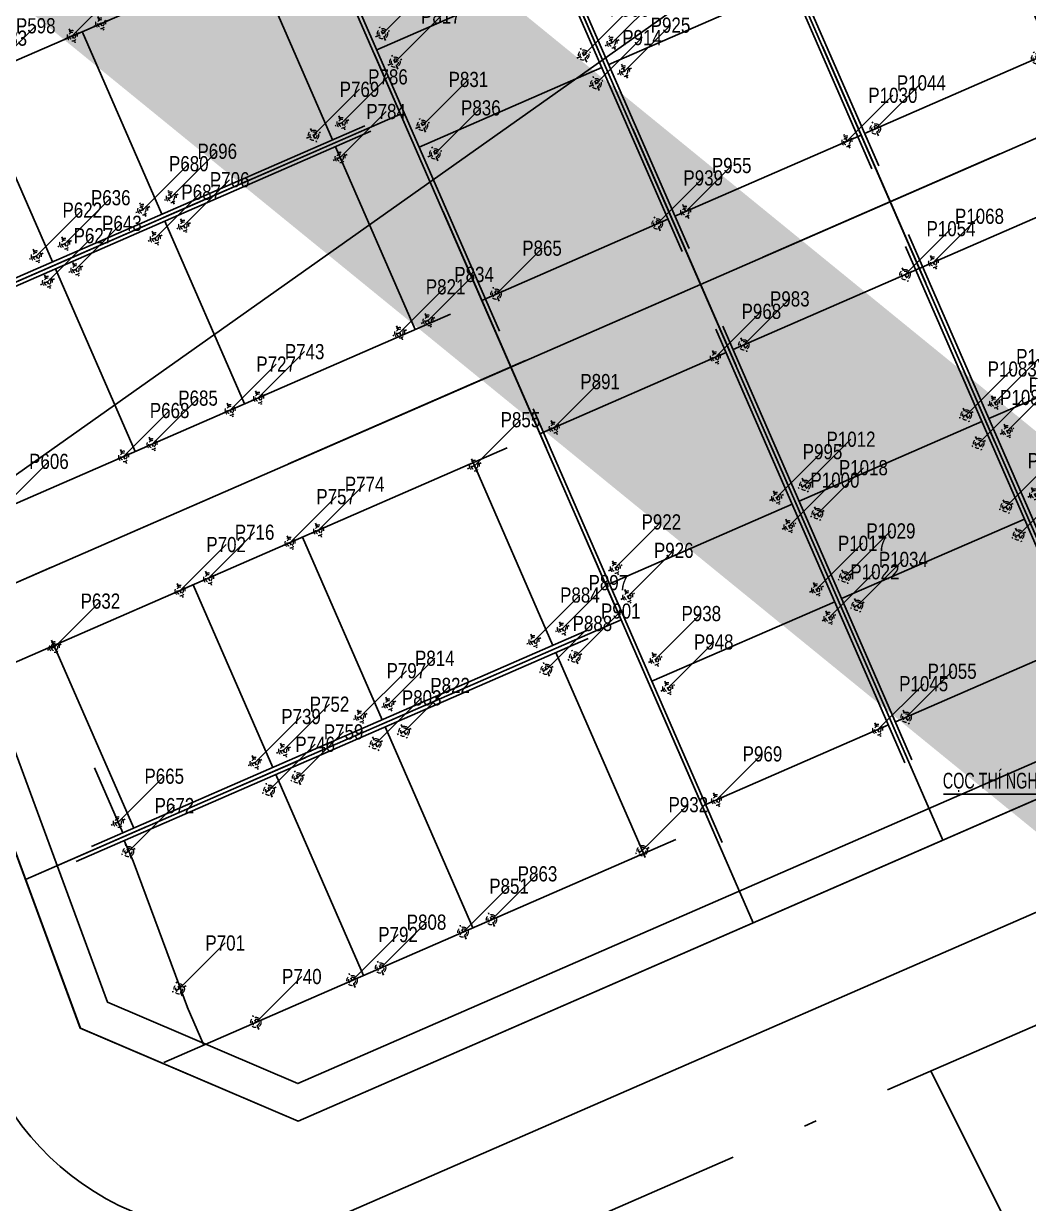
# Model space of a CAD drawing. Header units: millimetres. Extents: x 0 to 571985, y 0 to 2066666.
# Drawn here: x 568610.56 to 568639.7, y 2064768.34 to 2064802.55 of the extents above; entities that cross this region are included whole.
import ezdxf
from ezdxf.enums import TextEntityAlignment as Align
from ezdxf.xclip import XClip

# ---------------------------------------------------------------- set-up
doc = ezdxf.new("R2010")
doc.units = ezdxf.units.MM
for name, pattern in [('ACAD_ISO10W100', [18.5, 12, -3, 0.5, -3]), ('CENTER', [3, 1.5, -0.5, 0.5, -0.5]), ('CENTER2', [1.125, 0.75, -0.125, 0.125, -0.125]), ('HIDDEN', [0.75, 0.5, -0.25]), ('Xref Grid (A1)$0$CENTER2', [1.125, 0.75, -0.125, 0.125, -0.125]), ('Xref Grid A16$0$CENTER2', [1.125, 0.75, -0.125, 0.125, -0.125])]:
    doc.linetypes.add(name, pattern=pattern)
for name, color, linetype in [('01.AXIS', 160, 'CENTER2'), ('CDC.01.AXIS', 160, 'CENTER2'), ('ChiaLo', 128, 'CENTER'), ('datOlienke', 42, 'Continuous'), ('hatchViaHe+LogDg', 129, 'Continuous'), ('KCS_DIM', 1, 'Continuous'), ('LogDg', 7, 'Continuous'), ('LoLK', 6, 'Continuous'), ('RANHGIOI', 2, 'HIDDEN'), ('TimDg', 222, 'Continuous'), ('ViaHeS', 32, 'Continuous'), ('Xref Grid (A1)$0$01.AXIS', 160, 'Xref Grid (A1)$0$CENTER2'), ('Xref Grid A16$0$01.AXIS', 160, 'Xref Grid A16$0$CENTER2')]:
    doc.layers.add(name, color=color, linetype=linetype)
for name, color, linetype, lineweight in [('A-DIM', 251, 'Continuous', 15), ('A-NET THAY', 125, 'Continuous', 18), ('A-TEXT', 7, 'Continuous', 18), ('boDnv', 54, 'Continuous', 25), ('E- RANH GIOI', 1, 'CENTER', 13), ('kata_text', 254, 'Continuous', 30)]:
    doc.layers.add(name, color=color, linetype=linetype, lineweight=lineweight)
doc.layers.add('KCS_Plotter', color=11, linetype='Continuous', plot=False)
doc.styles.add('AA - Arial - Regular', font='arial.ttf', dxfattribs={"height": 250})
doc.styles.add('Arial', font='arial.ttf')
doc.styles.add('avantH', font='', dxfattribs={"height": 10})
doc.styles.add('kata_dim', font='vnrms.shx', dxfattribs={"width": 0.66, "oblique": 7})
doc.styles.add('kata_text', font='arial.ttf', dxfattribs={"width": 0.8})
doc.styles.add('rms', font='romans.shx', dxfattribs={"width": 0.7, "bigfont": 'vns.shx'})
doc.styles.get('avantH').set_extended_font_data('.VnAvantH')
doc.linetypes.add('ADL', pattern='A,0.125,-0.15,["++",rms,S=0.5,R=0,X=0,Y=-0.2245],-1.35,1.125', length=2.75)
doc.dimstyles.new('DIM_1-75_CNC', dxfattribs={"dimscale": 0.75, "dimtxt": 220, "dimasz": 80, "dimexe": 60, "dimexo": 0, "dimgap": 50, "dimtad": 1, "dimdec": 0, "dimzin": 0, "dimdsep": 46, "dimtxsty": 'Arial', "dimblk1": 'ARCHTICK', "dimblk2": 'ARCHTICK', "dimsah": 1, "dimcen": 150, "dimdle": 60, "dimclrd": 256, "dimclre": 256, "dimclrt": 9, "dimadec": 0, "dimazin": 0, "dimtfac": 1, "dimtdec": 0, "dimtix": 1, "dimtmove": 2, "dimatfit": 3, "dimldrblk": 'ARCHTICK', "dimfxl": 1, "dimtvp": 0.833333, "dimtolj": 1, "dimtzin": 0, "dimlwd": -1, "dimarcsym": 0})
doc.dimstyles.new('kata_dim_iso', dxfattribs={"dimtxt": 2.5, "dimasz": 1.5, "dimexe": 1.5, "dimexo": 2.5, "dimtad": 1, "dimdec": 0, "dimzin": 0, "dimdsep": 46, "dimtxsty": 'kata_dim', "dimblk": 'kata_block_ArchTick', "dimcen": 0.09, "dimdle": 1.2, "dimclrd": 8, "dimclre": 8, "dimclrt": 3, "dimadec": 0, "dimazin": 0, "dimtfac": 1, "dimtdec": 0, "dimtix": 1, "dimtofl": 0, "dimtmove": 0, "dimatfit": 3, "dimfxl": 3.75, "dimfxlon": 1, "dimtolj": 1, "dimtzin": 0, "dimarcsym": 0})

# ---------------------------------------------------------------- blocks, each defined once
blk = doc.blocks.new('NEN')
at = {"layer": 'hatchViaHe+LogDg'}
blk.add_hatch(color=158, dxfattribs=at).paths.add_polyline_path([(92.74, -392.818), (100.829, -389.924), (80.68, -412.775), (50.685, -407.865), (58.774, -404.972), (57.672, -401.89), (91.638, -389.736)])
at = {"layer": 'boDnv', "color": 10, "linetype": 'ADL', "ltscale": 0.25}
blk.add_lwpolyline([(156.672, 80.693), (146.026, 101.979), (139.956, 104.181), (-3.204, 41.78), (-5.746, 35.822), (2.49, 13.482), (8.01, 11.127), (154.618, 75.032)], close=True, dxfattribs=at)
blk.add_lwpolyline([(-56.445, 75.304, -0.001833), (-68.512, 70.181), (-71.102, 64.281), (-45.209, -7.309), (-39.721, -9.671), (-12.936, 1.999), (-10.394, 7.957), (-36.646, 79.167), (-42.166, 81.522), (-54.75, 76.037, -0.001474)], format="xyb", close=True, dxfattribs=at)
at = {"layer": 'ChiaLo', "ltscale": 5}
for p, q in [((32.211, 20.585), (18.394, 52.285)), ((26.711, 18.188), (12.893, 49.887)), ((21.21, 15.791), (7.393, 47.49))]:
    blk.add_line(p, q, dxfattribs=at)
for points in [[(152.12, 92.029), (-2.661, 24.563)], [(-47.688, 80.206), (-40.767, 61.434)], [(-55.952, 76.605), (-25.954, -4.764)], [(-30.423, 65.176), (-67.611, 51.725)], [(-28.347, 59.546), (-65.571, 46.083)], [(-26.272, 53.916), (-63.53, 40.441)], [(-24.196, 48.287), (-61.489, 34.798)], [(-22.121, 42.657), (-59.449, 29.156)], [(10.989, 39.239), (-5.432, 32.081)], [(-20.045, 37.027), (-57.431, 23.505)], [(17.383, 24.572), (0.111, 17.044)]]:
    blk.add_lwpolyline(points, dxfattribs=at)
at = {"layer": 'datOlienke'}
blk.add_lwpolyline([(157.758, 80.756), (146.742, 102.783), (139.922, 105.257), (-3.967, 42.538), (-6.821, 35.849), (1.701, 12.732), (8.014, 10.038), (155.411, 74.287)], close=True, dxfattribs=at)
blk.add_lwpolyline([(-56.839, 76.223, -0.001888), (-69.267, 70.948), (-72.179, 64.317), (-46.002, -8.056), (-39.718, -10.761), (-12.172, 1.241), (-9.318, 7.93), (-35.857, 79.917), (-42.17, 82.611), (-55.15, 76.953, -0.001474)], format="xyb", close=True, dxfattribs=at)
at = {"layer": 'LogDg'}
for points in [[(34.296, -348.766, -0.124666), (14.114, -339.771, 0.262937), (-5.331, -336.771, -0.009345), (-40.959, -349.473), (-145.868, -384.68, 0.405257), (-155.456, -403.235), (-146.557, -432.72), (-158.046, -436.187), (-166.572, -407.936, 0.423227), (-185.704, -398.049), (-272.077, -427.035, 0.40652), (-277.181, -436.964), (-262.947, -483.397), (-271.552, -486.035), (-285.593, -440.232, 0.421949), (-295.787, -434.992), (-422.26, -477.436, 0.346831), (-427.684, -485.726), (-426.662, -497.249, 0.109851), (-417.21, -527.045), (-422.398, -530.058, -0.109851), (-432.639, -497.779), (-433.194, -491.512, 0.484967), (-443.708, -484.634), (-484.199, -498.222, 0.36701), (-492.228, -511.51), (-484.402, -560.012), (-490.326, -560.967), (-497.433, -516.92, 0.457512), (-512.889, -507.388), (-525.337, -511.314, 0.375227), (-533.554, -524.795, 0.049445), (-523.248, -562.118), (-518.404, -576.577), (-525.515, -578.96), (-530.307, -564.659, -0.044276), (-540.221, -530.036, 0.448349), (-555.614, -520.863), (-568.853, -525.038), (-576.072, -502.149), (-552.391, -494.681, 0.333336), (-544.003, -482.976), (-545.865, -397.305, 0.120559), (-569.998, -307.198), (-621.979, -219.712, 0.334943), (-635.359, -214.239), (-686.931, -227.855), (-689.803, -216.977), (-647.957, -205.93, 0.498191), (-640.704, -188.198), (-654.378, -165.183, -0.144979), (-668.853, -108.061), (-659.845, 118.23, 0.428088), (-671.924, 130.707), (-689.222, 130.58), (-689.305, 141.83), (-670.344, 141.969, 0.400474), (-658.442, 153.492), (-657.828, 168.904), (-656.06, 189.374), (-648.588, 188.728), (-650.341, 168.432), (-650.889, 154.678, 0.425345), (-638.921, 142.201), (-621.613, 142.328, 0.402651), (-609.707, 153.94), (-609.387, 163.859, -0.019867), (-608.227, 179.942), (-606.8, 192.652), (-600.838, 191.983), (-602.264, 179.273, 0.019867), (-603.39, 163.665), (-603.676, 154.802, 0.425871), (-591.594, 142.415), (-548.362, 142.733), (-548.28, 131.483), (-592.887, 131.155, 0.401789), (-604.791, 119.578), (-607.754, 35.571, -0.005984), (-607.983, 30.718, 0.462462), (-599.177, 22.287), (-555.377, 26.801), (-554.762, 20.832), (-603.242, 15.836, 0.355613), (-610.381, 8.689), (-613.794, -24.838, 0.475348), (-605.015, -33.606), (-508.268, -23.636, 0.016072), (-476.806, -19.368, 0.37392), (-470.138, -11.259), (-470.705, 9.348), (-464.707, 9.513), (-464.235, -7.648, 0.461916), (-454.747, -15.288), (-421.581, -8.993, 0.020567), (-382.015, 0.216), (-299.764, 22.963, 0.415004), (-292.798, 35.293), (-296.969, 50.218), (-285.412, 53.448), (-281.218, 38.439, 0.413423), (-268.921, 31.492), (-169.968, 58.858, 0.427702), (-164.496, 69.052), (-169.623, 84.754), (-163.92, 86.616), (-158.479, 69.956, 0.400853), (-148.742, 64.729), (-123.897, 71.6, 0.437327), (-113.795, 91.173), (-114.462, 93.013), (-128.551, 136.154), (-105.736, 143.605), (-91.769, 100.833), (-90.91, 98.466, 0.429754), (-70.957, 89.772, 0.001079), (-63.934, 92.766, 0.001474), (-62.342, 93.454), (-47.534, 99.909, 0.386536), (-43.126, 109.726), (-48.301, 125.574), (-42.598, 127.436), (-38.076, 113.59, 0.442444), (-27.275, 108.739), (111.617, 169.28, 0.414214), (115.754, 179.811), (109.361, 194.478), (114.861, 196.875), (121.255, 182.208, 0.414214), (131.785, 178.071), (252.97, 230.894), (276.872, 241.312), (291.579, 249.057, 0.419837), (295.267, 261.365), (290.95, 269.196), (301.459, 274.99), (306.058, 266.648, 0.408717), (318.136, 263.031), (326.546, 267.464), (332.148, 256.836), (324.233, 252.656, 0.419466), (320.555, 240.352), (397.092, 101.523, 0.433643), (408.413, 98.649), (440.787, 119.386), (444.023, 114.334), (410.428, 92.813, 0.395048), (407.737, 82.215), (451.056, 3.639, -0.005576), (472.219, -35.781, 0.422017), (490.066, -41.118), (502.995, -33.918), (514.672, -54.886), (500.295, -62.892, 0.404193), (495.052, -80.181), (502.502, -94.711), (491.824, -100.186), (485.095, -87.061, 0.424556), (467.192, -81.64), (316.164, -165.913), (307.211, -171.115, 0.396001), (304.075, -181.611), (326.147, -225.742), (318.098, -229.768), (296.726, -187.038, 0.432664), (285.552, -183.699), (178.072, -246.148, 0.389772), (174.86, -256.488), (194.1, -297.126), (188.677, -299.693), (170.231, -260.733, 0.439085), (158.982, -257.239), (145.496, -265.075, -0.013452), (97.701, -291.151, 0.262926), (86.853, -307.563, -0.162068), (76.015, -333.842, 0.270323), (72.318, -353.653), (79.981, -375.074), (57.383, -383.157), (49.72, -361.737, 0.270325), (34.296, -348.766)], [(-68.344, 77.848, 0.398827), (-76.611, 58.929), (-51.692, -9.967, 0.433046), (-40.973, -14.58), (-10.717, -1.397, 0.39741), (-6.406, 8.704), (-33.979, 83.495, 0.431261), (-44.682, 88.062), (-45.111, 87.874, -0.003775), (-68.344, 77.848)]]:
    blk.add_lwpolyline(points, format="xyb", dxfattribs=at)
for points in [[(-6.653, 51.185), (136.874, 113.746, 0.429738), (140.832, 124.658), (126.05, 154.214, 0.398858), (115.699, 157.969), (-24.481, 96.867, 0.397369), (-28.79, 86.766), (-17.356, 55.751, 0.431261)], [(-1.168, 12.049), (-9.545, 35.211, -0.395588), (-5.218, 45.265), (140.335, 108.71, -0.398858), (150.687, 104.955), (161.697, 82.941, -0.429738), (157.739, 72.029), (9.552, 7.436, -0.433088)]]:
    blk.add_lwpolyline(points, format="xyb", close=True, dxfattribs=at)
at = {"layer": 'LogDg', "ltscale": 0.75}
blk.add_lwpolyline([(92.74, -392.818), (100.829, -389.924), (80.68, -412.775), (50.685, -407.865), (58.774, -404.972), (57.672, -401.89), (91.638, -389.736)], close=True, dxfattribs=at)
at = {"layer": 'LoLK'}
for points in [[(-35.857, 79.917), (-42.17, 82.611), (-47.688, 80.206), (-40.767, 61.434), (-30.423, 65.176)], [(-28.347, 59.546), (-30.423, 65.176), (-40.767, 61.434), (-49.231, 58.373), (-47.155, 52.744)], [(-26.272, 53.916), (-28.347, 59.546), (-47.155, 52.744), (-45.08, 47.114)], [(-49.231, 58.373), (-57.694, 55.312), (-67.611, 51.725), (-65.571, 46.083), (-47.155, 52.744)], [(29.394, 57.08), (23.894, 54.682), (30.687, 39.098), (36.187, 41.496)], [(23.894, 54.682), (18.394, 52.285), (25.186, 36.701), (30.687, 39.098)], [(-24.196, 48.287), (-26.272, 53.916), (-45.08, 47.114), (-43.004, 41.484)], [(-47.155, 52.744), (-65.571, 46.083), (-63.53, 40.441), (-45.08, 47.114)], [(18.394, 52.285), (12.893, 49.887), (19.686, 34.303), (25.186, 36.701)], [(12.893, 49.887), (7.393, 47.49), (10.989, 39.239), (14.186, 31.906), (19.686, 34.303)], [(-22.121, 42.657), (-24.196, 48.287), (-43.004, 41.484), (-40.929, 35.854)], [(7.393, 47.49), (-3.967, 42.538), (-6.821, 35.849), (-5.432, 32.081), (10.989, 39.239)], [(-45.08, 47.114), (-63.53, 40.441), (-61.489, 34.798), (-43.004, 41.484)], [(-20.045, 37.027), (-22.121, 42.657), (-40.929, 35.854), (-38.853, 30.225)], [(-43.004, 41.484), (-61.489, 34.798), (-59.449, 29.156), (-40.929, 35.854)], [(10.989, 39.239), (-5.432, 32.081), (-2.661, 24.563), (14.186, 31.906)], [(30.687, 39.098), (25.186, 36.701), (32.211, 20.585), (37.711, 22.983)], [(-17.97, 31.397), (-20.045, 37.027), (-38.853, 30.225), (-36.778, 24.595)], [(25.186, 36.701), (19.686, 34.303), (26.711, 18.188), (32.211, 20.585)], [(-40.929, 35.854), (-59.472, 29.148), (-57.431, 23.505), (-38.853, 30.225)], [(19.686, 34.303), (14.186, 31.906), (17.383, 24.572), (21.21, 15.791), (26.711, 18.188)], [(14.186, 31.906), (-2.661, 24.563), (0.111, 17.044), (17.383, 24.572)], [(17.383, 24.572), (0.111, 17.044), (1.701, 12.732), (8.014, 10.038), (21.21, 15.791)]]:
    blk.add_lwpolyline(points, close=True, dxfattribs=at)
for points in [[(-47.688, 80.206), (-55.15, 76.953, -0.000701), (-55.952, 76.605), (-49.231, 58.373), (-40.767, 61.434)], [(-55.952, 76.605, -0.000774), (-56.839, 76.223, -0.001125), (-64.24, 73.068), (-57.694, 55.312), (-49.231, 58.373)]]:
    blk.add_lwpolyline(points, format="xyb", close=True, dxfattribs=at)
at = {"layer": 'RANHGIOI', "color": 1, "ltscale": 9, "const_width": 1}
blk.add_lwpolyline([(460, -51.299, 0.006594), (435.293, -5.051), (303.078, 234.769), (284.672, 225.077), (-55.993, 76.586), (-56.839, 76.223, -0.005137), (-90.743, 62.093), (-377.217, -17.133, -0.020567), (-418.225, -26.678), (-463.443, -35.259, -0.021218), (-506.422, -41.541), (-623.638, -53.62), (-626.464, -70.884, 0.128574), (-620.42, -135.36), (-615.505, -148.86, 0.039408), (-607.143, -167.188), (-594.172, -190.555), (-547.57, -259.493, -0.11987), (-522.704, -326.397), (-507.917, -451.947), (-504.475, -473.277), (-499.271, -471.636), (-50.48, -321.024, 0.050684), (130.425, -239.135), (301.319, -139.843)], format="xyb", close=True, dxfattribs=at)
at = {"layer": 'RANHGIOI', "color": 5, "ltscale": 20, "const_width": 3}
blk.add_lwpolyline([(77.126, -402.722), (-90.743, 62.093)], dxfattribs=at)
at = {"layer": 'TimDg', "linetype": 'ACAD_ISO10W100', "ltscale": 0.75}
blk.add_lwpolyline([(-618.456, -41.023), (-507.652, -29.604, 0.021218), (-465.681, -23.47), (-420.462, -14.888, 0.020567), (-380.415, -5.567), (-94.607, 73.475, 0.005041), (-61.569, 87.252, 0.001474), (-59.945, 87.954), (279.472, 235.9), (307.904, 250.872)], format="xyb", dxfattribs=at)
for points in [[(80.71, -412.741), (34.278, -282.941), (-103.138, 96.993), (-128.229, 173.827)], [(-50.184, 141.003), (-36.235, 98.288), (0, 0)], [(170.944, 74.512), (-58.789, -25.625)], [(26.363, 11.491), (109.634, -155.002)]]:
    blk.add_lwpolyline(points, dxfattribs=at)
at = {"layer": 'ViaHeS', "elevation": 0}
blk.add_lwpolyline([(-483.362, -504.27), (-441.21, -490.124), (-436.029, -493.514), (-435.627, -498.044, 0.109851), (-424.993, -531.564), (-414.615, -525.539, -0.109851), (-423.674, -496.984), (-424.342, -489.445), (-420.001, -483.006), (-295.249, -441.14), (-289.043, -444.33), (-275.854, -487.354), (-258.645, -482.078), (-271.972, -438.601), (-268.698, -432.23), (-181.634, -403.012), (-172.975, -407.486), (-163.79, -437.92), (-140.813, -430.986), (-150.211, -399.847), (-145.597, -390.918), (-39.026, -355.153, 0.008545), (-6.235, -343.522, -0.249193), (12.375, -345.964, 0.09975), (30.772, -354.181, -0.256949), (45.215, -366.957), (51.733, -385.178), (85.63, -373.053), (79.112, -354.831, -0.256949), (82.174, -335.793, 0.136918), (92.607, -310.438, -0.249193), (103.308, -295.017, 0.012659), (148.511, -270.262), (162.157, -262.333), (168.62, -264.341), (185.966, -300.977), (196.811, -295.842), (179.033, -258.291), (181.216, -251.26), (287.384, -189.574), (293.944, -191.534), (314.073, -231.781), (330.172, -223.729), (309.538, -182.474), (311.625, -175.49), (319.134, -171.127), (408.277, -121.386), (412.274, -122.589), (434.351, -165.321), (442.347, -161.19), (420.137, -118.201), (421.38, -114.074), (470.335, -86.758), (479.641, -89.576), (486.485, -102.924), (507.841, -91.973), (500.499, -77.654), (503.421, -68.019), (517.591, -60.128), (500.076, -28.676), (486.971, -35.974), (477.625, -33.17, 0.0056), (456.311, 6.536), (412.324, 86.322), (414.12, 93.398), (444.832, 113.071), (439.977, 120.649), (409.766, 101.296), (403.142, 102.978), (327.714, 239.794), (330.524, 249.193), (334.945, 251.528), (323.749, 272.772), (318.926, 270.23), (309.354, 273.096), (306.713, 277.887), (285.696, 266.299), (288.11, 261.921), (285.295, 252.529), (274.271, 246.724), (129.387, 183.571), (122.806, 186.157), (117.612, 198.074), (106.611, 193.279), (111.806, 181.362), (109.22, 174.781), (26.33, 138.65), (-29.869, 114.154), (-36.004, 116.909), (-39.746, 128.368), (-51.153, 124.642), (-47.055, 112.092), (-50.086, 105.341), (-75.921, 94.08), (-84.511, 97.937), (-100.033, 145.467), (-134.254, 134.292), (-118.657, 86.529), (-123.231, 78.009), (-150.258, 70.535), (-156.629, 73.955), (-161.068, 87.547), (-172.475, 83.822), (-168.207, 70.753), (-171.474, 64.667), (-269.546, 37.545), (-275.711, 41.028), (-279.634, 55.063), (-302.748, 48.603), (-298.843, 34.63), (-302.316, 28.482), (-383.614, 5.999, -0.020567), (-422.7, -3.099), (-456.246, -9.465), (-461.296, -5.399), (-461.708, 9.595), (-473.703, 9.265), (-473.239, -7.637), (-478.028, -13.489, -0.015955), (-508.883, -17.667), (-606.147, -27.691), (-610.614, -23.229), (-607.49, 7.461), (-602.01, 12.947), (-554.455, 17.848), (-555.685, 29.785), (-600.448, 25.172), (-605.043, 29.645, 0.007073), (-604.756, 35.466), (-601.912, 116.095), (-594.665, 123.142), (-548.221, 123.483), (-548.421, 150.733), (-593.42, 150.402), (-600.493, 157.35, -0.027886), (-599.283, 178.939), (-597.857, 191.648), (-609.782, 192.987), (-611.208, 180.277, 0.019867), (-612.385, 163.955), (-612.597, 157.389), (-619.823, 150.342), (-639.316, 150.198), (-646.998, 158.133), (-646.598, 168.196), (-644.852, 188.405), (-659.796, 189.697), (-661.572, 169.14), (-662.014, 158.023), (-670.332, 149.97), (-689.364, 149.83), (-689.163, 122.58), (-671.417, 122.71), (-663.736, 114.776), (-672.6, -107.912, 0.144979), (-657.602, -167.099), (-644.687, -188.836), (-648.335, -197.756), (-691.845, -209.242), (-684.889, -235.59), (-633.86, -222.118), (-622.039, -226.953), (-573.255, -309.058, -0.120474), (-549.614, -397.387), (-547.842, -478.902), (-555.298, -489.306), (-577.876, -496.427), (-567.048, -530.76), (-552.743, -526.248), (-543.713, -531.719, 0.042979), (-533.836, -565.928), (-529.071, -580.151), (-514.848, -575.386), (-519.719, -560.846, -0.045576), (-529.315, -527.166), (-523.005, -516.87), (-508.247, -512.215), (-500.456, -517.02), (-493.287, -561.445), (-481.44, -559.534), (-488.883, -513.408), (-483.362, -504.27)], format="xyb", dxfattribs=at)
at = {"layer": 'ViaHeS'}
blk.add_lwpolyline([(157.758, 80.756), (146.742, 102.783), (139.922, 105.257), (-3.967, 42.538), (-6.821, 35.849), (1.701, 12.732), (8.014, 10.038), (155.411, 74.287)], close=True, dxfattribs=at)
blk.add_lwpolyline([(-56.839, 76.223, -0.001888), (-69.267, 70.948), (-72.179, 64.317), (-46.002, -8.056), (-39.718, -10.761), (-12.172, 1.241), (-9.318, 7.93), (-35.857, 79.917), (-42.17, 82.611), (-55.15, 76.953, -0.001474)], format="xyb", close=True, dxfattribs=at)
at = {"layer": 'RANHGIOI', "color": 5, "ltscale": 20, "style": 'avantH'}
blk.add_text('khu a', height=5, dxfattribs=at).set_placement((126.444, -314.449), align=Align.CENTER)
blk = doc.blocks.new('NEN M01')
at = {"layer": 'datOlienke'}
blk.add_lwpolyline([(4.737, 4.993), (3.439, 29.587), (-1.824, 34.58), (-158.789, 34.58), (-164.078, 29.588), (-165.502, 4.992), (-160.791, 0), (0, 0)], close=True, dxfattribs=at)
at = {"layer": 'LoLK'}
for points in [[(-146.396, 34.58), (-158.789, 34.58), (-164.078, 29.588), (-164.31, 25.58), (-146.396, 25.58)], [(-140.396, 34.58), (-146.396, 34.58), (-146.396, 25.58), (-146.396, 17.58), (-140.396, 17.58)], [(-134.396, 34.58), (-140.396, 34.58), (-140.396, 17.58), (-134.396, 17.58)], [(-128.396, 34.58), (-134.396, 34.58), (-134.396, 17.58), (-128.396, 17.58)], [(-122.396, 34.58), (-128.396, 34.58), (-128.396, 17.58), (-122.396, 17.58)], [(-146.396, 25.58), (-164.31, 25.58), (-164.773, 17.58), (-146.396, 17.58)], [(-146.396, 17.58), (-164.773, 17.58), (-165.236, 9.58), (-146.396, 9.58)], [(-140.396, 17.58), (-146.396, 17.58), (-146.396, 9.58), (-146.396, 0), (-140.396, 0)], [(-134.396, 17.58), (-140.396, 17.58), (-140.396, 0), (-134.396, 0)], [(-128.396, 17.58), (-134.396, 17.58), (-134.396, 0), (-128.396, 0)], [(-146.396, 9.58), (-165.236, 9.58), (-165.502, 4.992), (-160.791, 0), (-146.396, 0)]]:
    blk.add_lwpolyline(points, close=True, dxfattribs=at)
blk = doc.blocks.new('A$C758D662A')
at = {"linetype": 'HIDDEN', "ltscale": 500}
for radius in [300, 200]:
    blk.add_circle((0, 0), radius, dxfattribs=at)
at = {"layer": 'CDC.01.AXIS', "ltscale": 200}
for p, q in [((437, 0), (-437, 0)), ((0, 437), (0, -437))]:
    blk.add_line(p, q, dxfattribs=at)
blk = doc.blocks.new('A13 - 2')
at = {"layer": '01.AXIS', "ltscale": 500}
for p, q in [((0.11, -1.086), (0.11, -15.903)), ((5.89, -1.086), (5.89, -15.903)), ((0.11, -2.11), (5.95, -2.11)), ((0.11, -7.51), (5.89, -7.51)), ((0.11, -10.97), (5.89, -10.97))]:
    blk.add_line(p, q, dxfattribs=at)
at = {"xscale": 0.0005, "yscale": 0.0005, "zscale": 0.0005}
for p in [(0.45, -1.66), (5.89, -6.92), (5.89, -7.82), (0.45, -10.43), (0.45, -11.33)]:
    blk.add_blockref('A$C758D662A', p, dxfattribs=at)
for p, xscale, yscale, zscale, rotation in [((0.45, -2.56), -0.0005, 0.0005, 0.0005, 180), ((0.45, -7.06), 0.0005000000000000006, 0.0005000000000000006, 0.0005000000000000006, 90.00000000000001), ((0.45, -7.96), 0.0005000000000000006, 0.0005000000000000006, 0.0005000000000000006, 90.00000000000001)]:
    blk.add_blockref('A$C758D662A', p, dxfattribs=dict(xscale=xscale, yscale=yscale, zscale=zscale, rotation=rotation))
blk = doc.blocks.new('A14 - 2')
at = {"layer": '01.AXIS', "ltscale": 500}
for p, q in [((0.11, -0.99), (0.11, -16.299)), ((5.89, -0.99), (5.89, -16.299)), ((0.11, -2.11), (5.89, -2.11)), ((0.11, -7.51), (5.89, -7.51)), ((0.11, -10.97), (5.89, -10.97))]:
    blk.add_line(p, q, dxfattribs=at)
at = {"xscale": -0.0005, "yscale": 0.0005, "zscale": 0.0005}
for p in [(5.8, -1.66), (0.45, -2.11), (5.8, -2.56), (0.45, -7.06), (5.89, -7.06), (0.45, -7.96), (5.89, -7.96), (0.36, -10.43), (5.89, -10.43), (0.36, -11.33), (5.89, -11.33)]:
    blk.add_blockref('A$C758D662A', p, dxfattribs=at)
blk = doc.blocks.new('A14.1 - 2')
at = {"layer": '01.AXIS', "ltscale": 500}
for p, q in [((0.11, -1.032), (0.11, -16.707)), ((5.89, -1.032), (5.89, -16.707)), ((5.95, -2.11), (0.11, -2.11)), ((5.89, -7.51), (0.11, -7.51)), ((5.89, -10.97), (0.11, -10.97)), ((5.994, -15.371), (0.11, -15.371)), ((0.11, -15.71), (2.173, -15.71))]:
    blk.add_line(p, q, dxfattribs=at)
at = {"xscale": 0.0005, "yscale": 0.0005, "zscale": 0.0005}
for p in [(0.45, -1.662), (5.8, -2.112), (0.45, -2.562), (5.89, -7.002), (0.45, -7.152), (0.45, -8.052), (5.89, -7.902), (0.45, -10.482), (5.89, -10.482), (0.45, -11.382), (5.89, -11.382), (5.844, -15.379), (0.45, -15.712)]:
    blk.add_blockref('A$C758D662A', p, dxfattribs=at)
blk = doc.blocks.new('A15 - 2')
at = {"layer": '01.AXIS', "ltscale": 500}
for p, q in [((0.11, -1.086), (0.11, -17.283)), ((6.47, -1.086), (6.47, -17.283)), ((6.53, -2.11), (0.11, -2.11)), ((6.47, -7.51), (0.11, -7.51)), ((6.47, -10.97), (0.11, -10.97)), ((0.11, -15.77), (0.757, -15.77)), ((0.757, -15.77), (5.367, -16.019)), ((5.257, -16.019), (6.47, -16.02))]:
    blk.add_line(p, q, dxfattribs=at)
at = {"xscale": 0.0005, "yscale": 0.0005, "zscale": 0.0005}
for p in [(0.45, -1.66), (6.38, -2.11), (0.45, -2.56), (6.47, -6.92), (6.47, -7.82), (0.45, -10.43), (6.47, -10.43), (0.45, -11.33), (6.47, -11.33), (6.47, -14.375), (0.45, -15.782), (4.69, -16.023)]:
    blk.add_blockref('A$C758D662A', p, dxfattribs=at)
at = {"xscale": 0.0005000000000000012, "yscale": 0.0005000000000000012, "zscale": 0.0005000000000000012, "rotation": 90.00000000000001}
for p in [(0.45, -7.06), (0.45, -7.96)]:
    blk.add_blockref('A$C758D662A', p, dxfattribs=at)
blk = doc.blocks.new('A16 - 2')
at = {"layer": 'Xref Grid A16$0$01.AXIS', "ltscale": 500}
for p, q in [((0.11, -1.37), (0.11, -15.086)), ((5.89, -1.37), (5.89, -15.086)), ((0.11, -2.11), (6, -2.11)), ((0.11, -6.91), (5.89, -6.91)), ((0.11, -9.99), (5.89, -9.99)), ((0.11, -13.89), (5.89, -13.89))]:
    blk.add_line(p, q, dxfattribs=at)
at = {"xscale": 0.0005, "yscale": 0.0005, "zscale": 0.0005}
for p in [(0.45, -2.11), (5.55, -2.11), (0.45, -6.55), (5.55, -6.55), (0.45, -7.45), (5.55, -7.45), (0.45, -9.45), (5.55, -9.45), (0.45, -10.35), (5.55, -10.35), (0.45, -13.89), (5.55, -13.89)]:
    blk.add_blockref('A$C758D662A', p, dxfattribs=at)
blk = doc.blocks.new('A11 - 2')
at = {"layer": 'Xref Grid A16$0$01.AXIS', "ltscale": 500}
for p, q in [((5.89, -1.086), (5.89, -15.387)), ((0.11, -2.11), (6, -2.11)), ((0.11, -6.91), (5.89, -6.91))]:
    blk.add_line(p, q, dxfattribs=at)
at = {"xscale": 0.0005, "yscale": 0.0005, "zscale": 0.0005}
for p in [(5.55, -2.11), (5.55, -6.55), (5.55, -7.45), (5.55, -9.45)]:
    blk.add_blockref('A$C758D662A', p, dxfattribs=at)
blk = doc.blocks.new('A16 SAO - 2')
at = {"layer": 'Xref Grid A16$0$01.AXIS', "ltscale": 500}
for p, q in [((0.11, -1.086), (0.11, -15.387)), ((5.89, -1.086), (5.89, -15.387)), ((0.11, -2.11), (6, -2.11)), ((0.11, -6.91), (5.89, -6.91)), ((0.11, -9.99), (5.89, -9.99))]:
    blk.add_line(p, q, dxfattribs=at)
at = {"xscale": 0.0005, "yscale": 0.0005, "zscale": 0.0005}
for p in [(0.45, -2.11), (5.55, -2.11), (0.45, -6.55), (5.55, -6.55), (0.45, -7.45), (5.55, -7.45), (5.55, -9.45), (5.55, -10.35)]:
    blk.add_blockref('A$C758D662A', p, dxfattribs=at)
blk = doc.blocks.new('A11 SAO-2')
at = {"layer": 'Xref Grid A16$0$01.AXIS', "ltscale": 500}
for p, q in [((5.89, -1.086), (5.89, -15.387)), ((0.11, -2.11), (5.89, -2.11))]:
    blk.add_line(p, q, dxfattribs=at)
at = {"xscale": 0.0005, "yscale": 0.0005, "zscale": 0.0005}
for p in [(0.45, -2.11), (5.55, -2.11)]:
    blk.add_blockref('A$C758D662A', p, dxfattribs=at)
blk = doc.blocks.new('kata_block_ArchTick')
at = {"color": 8}
blk.add_line((1, 0), (-1, 0), dxfattribs=at)
at = {"color": 8, "const_width": 0.15}
blk.add_lwpolyline([(-0.5, -0.5), (0.5, 0.5)], dxfattribs=at)
blk = doc.blocks.new('NEN IO1')
at = {"layer": 'datOlienke'}
blk.add_lwpolyline([(-82.941, 18.475, -0.001888), (-82.207, 4.994), (-76.962, 0), (0, 0), (4.681, 4.99), (2.763, 34.975), (-2.556, 39.934), (-79.278, 39.462), (-83.958, 34.441), (-83.053, 20.312, -0.001474)], format="xyb", close=True, dxfattribs=at)
at = {"layer": 'LoLK'}
for points in [[(-39.567, 39.707), (-45.567, 39.67), (-45.567, 19.669), (-39.567, 19.706)], [(-33.567, 39.744), (-39.567, 39.707), (-39.567, 19.706), (-33.567, 19.743)], [(-27.567, 39.78), (-33.567, 39.744), (-33.567, 19.743), (-27.567, 19.78)], [(-79.278, 39.462), (-83.958, 34.441), (-83.574, 28.435), (-63.567, 28.559), (-63.567, 39.559)], [(-57.567, 39.596), (-63.567, 39.559), (-63.567, 28.559), (-63.567, 19.558), (-57.567, 19.595)], [(-51.567, 39.633), (-57.567, 39.596), (-57.567, 19.595), (-51.567, 19.632)], [(-45.567, 39.67), (-51.567, 39.633), (-51.567, 19.632), (-45.567, 19.669)], [(-63.567, 19.558), (-63.567, 10.558), (-63.567, 0.012), (-57.567, 0.012), (-57.567, 19.595)], [(-57.567, 19.595), (-57.567, 0.012), (-51.567, 0.012), (-51.567, 19.632)], [(-51.567, 19.632), (-51.567, 0.012), (-45.567, 0.012), (-45.567, 19.669)], [(-45.567, 19.669), (-45.567, 0.012), (-39.567, 0.012), (-39.567, 19.706)], [(-39.567, 19.706), (-39.567, -0.012), (-33.567, -0.012), (-33.567, 19.743)]]:
    blk.add_lwpolyline(points, close=True, dxfattribs=at)
for points in [[(-83.574, 28.435), (-83.053, 20.312, -0.000701), (-82.998, 19.439), (-63.567, 19.558), (-63.567, 28.559)], [(-82.998, 19.439, -0.000774), (-82.941, 18.475, -0.001125), (-82.491, 10.442), (-63.567, 10.558), (-63.567, 19.558)]]:
    blk.add_lwpolyline(points, format="xyb", close=True, dxfattribs=at)
blk = doc.blocks.new('A3 - 2')
at = {"layer": '01.AXIS', "ltscale": 500}
for p, q in [((6.89, -1.086), (6.89, -15.297)), ((6.95, -2.11), (0.11, -2.11)), ((6.89, -6.11), (0.11, -6.11))]:
    blk.add_line(p, q, dxfattribs=at)
at = {"xscale": -0.0005, "yscale": 0.0005, "zscale": 0.0005}
for p in [(6.8, -2.11), (6.89, -5.66), (6.89, -6.56)]:
    blk.add_blockref('A$C758D662A', p, dxfattribs=at)
blk = doc.blocks.new('A7 - 2')
at = {"layer": '01.AXIS', "ltscale": 500}
for p, q in [((0.11, -1.086), (0.11, -16.466)), ((7.89, -1.086), (7.89, -16.466)), ((7.95, -2.11), (0.11, -2.11))]:
    blk.add_line(p, q, dxfattribs=at)
at = {"yscale": 0.0005, "zscale": 0.0005}
for p, xscale in [((0.45, -2.11), 0.0005), ((7.8, -2.11), -0.0005)]:
    blk.add_blockref('A$C758D662A', p, dxfattribs=dict(at, xscale=xscale))
at = {"xscale": -0.0005, "yscale": 0.0005, "zscale": 0.0005, "rotation": 90}
for p in [(1.69, -2.11), (2.59, -2.11)]:
    blk.add_blockref('A$C758D662A', p, dxfattribs=at)
blk = doc.blocks.new('A3.1 - 2')
at = {"layer": '01.AXIS', "ltscale": 500}
for p, q in [((0.11, -1.086), (0.11, -16.322)), ((6.89, -1.086), (6.89, -16.322)), ((6.94, -2.11), (0.11, -2.11)), ((6.89, -6.41), (0.11, -6.41))]:
    blk.add_line(p, q, dxfattribs=at)
at = {"yscale": 0.0005, "zscale": 0.0005}
for p, xscale in [((0.45, -2.11), 0.0005), ((6.79, -2.11), -0.0005), ((0.45, -5.82), 0.0005), ((6.89, -5.82), -0.0005), ((6.89, -6.72), -0.0005), ((0.45, -6.72), 0.0005)]:
    blk.add_blockref('A$C758D662A', p, dxfattribs=dict(at, xscale=xscale))
blk = doc.blocks.new('pile Plan')
at = {"xscale": 0.5, "yscale": 0.5, "zscale": 0.5}
for p in [(340, 14779), (5440.000004, 14779), (340, 9630), (5440.000004, 9630), (340, 8730), (5440.000004, 8730), (340, 5040), (5440.000004, 5040), (340, 4140), (5440.000004, 4140), (340, -1), (5440.000004, -1)]:
    blk.add_blockref('A$C758D662A', p, dxfattribs=at)
blk = doc.blocks.new('A1 - 2')
at = {"layer": 'Xref Grid (A1)$0$01.AXIS', "ltscale": 500}
for p, q in [((0.11, -1.086), (0.11, -18.434)), ((5.89, -1.086), (5.89, -18.434)), ((0.11, -2.11), (5.89, -2.11)), ((0.11, -7.62), (5.89, -7.62)), ((0.11, -12.39), (5.89, -12.39))]:
    blk.add_line(p, q, dxfattribs=at)
at = {"xscale": 0.001, "yscale": 0.001, "zscale": 0.001}
blk.add_blockref('pile Plan', (0.11, -16.89), dxfattribs=at)
blk = doc.blocks.new('A5 - 2')
at = {"layer": 'Xref Grid (A1)$0$01.AXIS', "ltscale": 500}
for p, q in [((0.11, -1.086), (0.11, -18.434)), ((5.89, -1.086), (5.89, -18.434)), ((0.11, -2.11), (5.89, -2.11)), ((0.11, -7.62), (5.89, -7.62))]:
    blk.add_line(p, q, dxfattribs=at)
at = {"xscale": 0.001, "yscale": 0.001, "zscale": 0.001}
blk.add_blockref('pile Plan', (0.11, -16.89), dxfattribs=at)
blk = doc.blocks.new('a5 sao - 2')
at = {"layer": 'Xref Grid (A1)$0$01.AXIS', "ltscale": 500}
for p, q in [((-5.89, -1.086), (-5.89, -18.434)), ((-0.11, -1.086), (-0.11, -18.434)), ((-5.89, -2.11), (-0.11, -2.11)), ((-5.89, -7.62), (-0.11, -7.62)), ((-5.89, -12.39), (-0.11, -12.39)), ((-5.89, -16.89), (-0.11, -16.89))]:
    blk.add_line(p, q, dxfattribs=at)
at = {"xscale": 0.001, "yscale": 0.001, "zscale": 0.001}
blk.add_blockref('pile Plan', (-5.89, -16.89), dxfattribs=at)
blk = doc.blocks.new('a1 sao - 2')
at = {"layer": 'Xref Grid (A1)$0$01.AXIS', "ltscale": 500}
for p, q in [((0.11, -1.086), (0.11, -18.434)), ((5.89, -1.086), (5.89, -18.434)), ((0.11, -2.11), (5.89, -2.11)), ((0.11, -7.62), (5.89, -7.62)), ((0.11, -12.39), (5.89, -12.39)), ((0.11, -16.89), (5.89, -16.89))]:
    blk.add_line(p, q, dxfattribs=at)
at = {"xscale": 0.001, "yscale": 0.001, "zscale": 0.001}
blk.add_blockref('pile Plan', (0.11, -16.89), dxfattribs=at)
blk = doc.blocks.new('_ArchTick')
at = {"color": 0, "linetype": 'ByBlock', "const_width": 0.15}
blk.add_lwpolyline([(-0.5, -0.5), (0.5, 0.5)], dxfattribs=at)
blk = doc.blocks.new('*U101')
at = {"color": 0, "ltscale": 0.8, "style": 'kata_text', "width": 0.8}
blk.add_attdef('TEN', text='', height=2.2, dxfattribs=at).set_placement((6.67, 6.67), align=Align.MIDDLE_CENTER)
at = {"color": 0, "ltscale": 0.8, "style": 'kata_text', "width": 0.8, "flags": 1}
blk.add_attdef('CHU_THICH', text='', height=2.2, dxfattribs=at).set_placement((0, 0), align=Align.MIDDLE_CENTER)
at = {"layer": 'Defpoints'}
blk.add_leader([(0, 0), (6.67, 6.67)], dimstyle='kata_dim_iso', override={"dimasz": 0.6, "dimgap": 0.625, "dimtad": 0}, dxfattribs=at)
blk = doc.blocks.new('A$C3EA269C7')
at = {"layer": 'kata_text', "xscale": 0.2, "yscale": 0.2, "zscale": 0.2}
for p, values in [((79.755, -24.122, 0.002), {'TEN': 'P809'}), ((70.76, -24.182, 0.002), {'TEN': 'P641'}), ((86.414, -24.383, 0.002), {'TEN': 'P920'}), ((85.589, -24.743, 0.002), {'TEN': 'P906'}), ((80.115, -24.947, 0.002), {'TEN': 'P817'}), ((68.367, -25.225, 0.002), {'TEN': 'P598'}), ((86.774, -25.208, 0.002), {'TEN': 'P925'}), ((67.542, -25.584, 0.002), {'TEN': 'P583'}), ((85.949, -25.568, 0.002), {'TEN': 'P914'}), ((78.58, -26.707, 0.002), {'TEN': 'P786'}), ((80.914, -26.781, 0.002), {'TEN': 'P831'}), ((77.755, -27.067, 0.002), {'TEN': 'P769'}), ((94.048, -26.881, 0.002), {'TEN': 'P1044'}), ((93.223, -27.241, 0.002), {'TEN': 'P1030'}), ((78.527, -27.712, 0.002), {'TEN': 'P784'}), ((81.274, -27.606, 0.002), {'TEN': 'P836'}), ((73.63, -28.865, 0.002), {'TEN': 'P696'}), ((72.805, -29.225, 0.002), {'TEN': 'P680'}), ((88.548, -29.278, 0.002), {'TEN': 'P955'}), ((73.99, -29.69, 0.002), {'TEN': 'P706'}), ((87.723, -29.638, 0.002), {'TEN': 'P939'}), ((70.541, -30.212, 0.002), {'TEN': 'P636'}), ((73.165, -30.05, 0.002), {'TEN': 'P687'}), ((69.716, -30.571, 0.002), {'TEN': 'P622'}), ((70.864, -30.954, 0.002), {'TEN': 'P643'}), ((95.734, -30.75, 0.002), {'TEN': 'P1068'}), ((70.039, -31.314, 0.002), {'TEN': 'P627'}), ((94.909, -31.109, 0.002), {'TEN': 'P1054'}), ((83.048, -31.676, 0.002), {'TEN': 'P865'}), ((81.078, -32.437, 0.002), {'TEN': 'P834'}), ((80.253, -32.796, 0.002), {'TEN': 'P821'}), ((90.234, -33.147, 0.002), {'TEN': 'P983'}), ((89.409, -33.507, 0.002), {'TEN': 'P968'}), ((76.163, -34.677, 0.002), {'TEN': 'P743'}), ((75.338, -35.037, 0.002), {'TEN': 'P727'}), ((97.509, -34.82, 0.002), {'TEN': 'P1096'}), ((96.684, -35.18, 0.002), {'TEN': 'P1083'}), ((84.734, -35.545, 0.002), {'TEN': 'P891'}), ((97.868, -35.645, 0.002), {'TEN': 'P1102'}), ((73.074, -36.024, 0.002), {'TEN': 'P685'}), ((97.043, -36.005, 0.002), {'TEN': 'P1088'}), ((72.249, -36.383, 0.002), {'TEN': 'P668'}), ((82.422, -36.651, 0.002), {'TEN': 'P855'}), ((92.008, -37.217, 0.002), {'TEN': 'P1012'}), ((91.183, -37.577, 0.002), {'TEN': 'P995'}), ((68.749, -37.859, 0.002), {'TEN': 'P606'}), ((92.368, -38.042, 0.002), {'TEN': 'P1018'}), ((97.842, -37.838, 0.002), {'TEN': 'P1101'}), ((91.543, -38.402, 0.002), {'TEN': 'P1000'}), ((77.903, -38.522, 0.002), {'TEN': 'P774'}), ((98.202, -38.663, 0.002), {'TEN': 'P1111'}), ((77.078, -38.882, 0.002), {'TEN': 'P757'}), ((86.508, -39.615, 0.002), {'TEN': 'P922'}), ((93.167, -39.876, 0.002), {'TEN': 'P1029'}), ((74.713, -39.913, 0.002), {'TEN': 'P716'}), ((73.888, -40.272, 0.002), {'TEN': 'P702'}), ((86.868, -40.44, 0.002), {'TEN': 'P926'}), ((92.342, -40.235, 0.002), {'TEN': 'P1017'}), ((93.527, -40.701, 0.002), {'TEN': 'P1034'}), ((92.702, -41.061, 0.002), {'TEN': 'P1022'}), ((84.972, -41.375, 0.002), {'TEN': 'P897'}), ((70.242, -41.911, 0.002), {'TEN': 'P632'}), ((84.147, -41.735, 0.002), {'TEN': 'P884'}), ((85.333, -42.2, 0.002), {'TEN': 'P901'}), ((87.667, -42.273, 0.002), {'TEN': 'P938'}), ((84.508, -42.559, 0.002), {'TEN': 'P888'}), ((88.027, -43.098, 0.002), {'TEN': 'P948'}), ((79.939, -43.569, 0.002), {'TEN': 'P814'}), ((79.114, -43.929, 0.002), {'TEN': 'P797'}), ((94.941, -43.946, 0.002), {'TEN': 'P1055'}), ((94.116, -44.306, 0.002), {'TEN': 'P1045'}), ((80.383, -44.357, 0.002), {'TEN': 'P822'}), ((76.886, -44.9, 0.002), {'TEN': 'P752'}), ((79.558, -44.717, 0.002), {'TEN': 'P803'}), ((76.061, -45.259, 0.002), {'TEN': 'P739'}), ((77.294, -45.704, 0.002), {'TEN': 'P759'}), ((76.469, -46.063, 0.002), {'TEN': 'P746'}), ((89.441, -46.343, 0.002), {'TEN': 'P969'}), ((72.093, -46.989, 0.002), {'TEN': 'P665'}), ((72.388, -47.842, 0.002), {'TEN': 'P672'}), ((87.29, -47.815, 0.002), {'TEN': 'P932'}), ((82.917, -49.82, 0.002), {'TEN': 'P863'}), ((82.092, -50.179, 0.002), {'TEN': 'P851'}), ((79.699, -51.222, 0.002), {'TEN': 'P808'}), ((73.861, -51.826, 0.002), {'TEN': 'P701'}), ((78.874, -51.582, 0.002), {'TEN': 'P792'}), ((76.083, -52.799, 0.002), {'TEN': 'P740'})]:
    blk.add_blockref('*U101', p, dxfattribs=at).add_auto_attribs(values)

msp = doc.modelspace()

# ---------------------------------------------------------------- linework, layer by layer
at = {"layer": 'KCS_Plotter'}
msp.add_line((568570.984, 2064761.64), (568808.584, 2064929.657), dxfattribs=at)

# ---------------------------------------------------------------- next in the draw order: block references
at = {"layer": 'boDnv', "extrusion": (-2.4685e-06, 4.62064e-06, 1)}
ref = msp.add_blockref('NEN', (568346.975, 2065358.322, 8.14), dxfattribs=at)
XClip(ref).set_block_clipping_path([(230.8471072778, -72.8969436616), (422.803739963, 89.5723749669)])

# ---------------------------------------------------------------- next in the draw order: block references
ref = msp.add_blockref('NEN', (568544.928, 2065197.155, 8.139), dxfattribs=at)
XClip(ref).set_block_clipping_path([(32.8938420893, -97.8240763277), (224.8504747745, 64.6452423008)])

# ---------------------------------------------------------------- next in the draw order: block references
ref = msp.add_blockref('NEN', (568483.379, 2065111.116, 8.139), dxfattribs=at)
XClip(ref).set_block_clipping_path([(93.6907124412, -149.492137952), (237.6581869551, -27.6401489815)])

# ---------------------------------------------------------------- next in the draw order: block references
ref = msp.add_blockref('NEN', (568610.509, 2064760.686, 8.137), dxfattribs=at)
XClip(ref).set_block_clipping_path([(-31.4097990375, 3.7274613923), (160.5468336476, 166.1967800197)])

# ---------------------------------------------------------------- next in the draw order: block references
at = {"layer": 'A-DIM', "extrusion": (-2.4685e-06, 4.62064e-06, 1)}
ref = msp.add_blockref('A16 SAO - 2', (568630.195, 2064794.99, 8.137), dxfattribs=dict(at, xscale=-1, rotation=203.5516717751329))
XClip(ref).set_block_clipping_path([(-59.0571145136, 7.6121810218), (116.9095484456, 84.3134349808), (181.8283808632, -64.6222044479), (5.8617179042, -141.3234584068)])
ref = msp.add_blockref('A16 SAO - 2', (568630.195, 2064794.99, 8.137), dxfattribs=dict(at, rotation=203.5516717751329))
XClip(ref).set_block_clipping_path([(59.0571145134, 7.6121810221), (-116.9095484458, 84.313434981), (-181.8283808634, -64.6222044476), (-5.8617179045, -141.3234584066)])
ref = msp.add_blockref('A11 SAO-2', (568641.195, 2064799.784, 8.137), dxfattribs=dict(at, rotation=203.5516717751329))
XClip(ref).set_block_clipping_path([(71.0571145134, 7.6121810211), (-104.9095484458, 84.3134349801), (-169.8283808634, -64.6222044486), (6.1382820955, -141.3234584075)])
at = {"layer": 'A-NET THAY', "extrusion": (-2.4685e-06, 4.62064e-06, 1)}
ref = msp.add_blockref('A13 - 2', (568621.498, 2064799.926, 8.137), dxfattribs=dict(at, xscale=-1, rotation=293.5516717751329))
XClip(ref).set_block_clipping_path([(-15.6121810211, -53.0571145136), (-92.3134349801, 122.9095484456), (56.6222044486, 187.8283808632), (133.3234584075, 11.861717904)])
ref = msp.add_blockref('A14 - 2', (568621.498, 2064799.926, 8.137), dxfattribs=dict(at, rotation=293.5516717751329))
XClip(ref).set_block_clipping_path([(15.6121810211, -53.0571145134), (92.3134349801, 122.9095484456), (-56.6222044486, 187.8283808634), (-133.3234584075, 11.8617179042)])
ref = msp.add_blockref('A14.1 - 2', (568627.891, 2064785.259, 8.137), dxfattribs=dict(at, xscale=-1, rotation=293.5516717751329))
XClip(ref).set_block_clipping_path([(0.3878189789, -53.0571145136), (-76.3134349801, 122.9095484456), (72.6222044486, 187.8283808632), (149.3234584075, 11.861717904)])
ref = msp.add_blockref('A15 - 2', (568627.891, 2064785.259, 8.137), dxfattribs=dict(at, rotation=293.5516717751329))
XClip(ref).set_block_clipping_path([(-0.3878189789, -53.0571145134), (76.3134349801, 122.9095484456), (-72.6222044486, 187.8283808634), (-149.3234584075, 11.8617179042)])
ref = msp.add_blockref('A16 - 2', (568630.195, 2064794.99, 8.137), dxfattribs=dict(at, rotation=23.55167177513295))
XClip(ref).set_block_clipping_path([(-59.0571145134, -7.6121810223), (116.9095484456, -84.3134349813), (181.8283808632, 64.6222044474), (5.8617179042, 141.3234584064)])
ref = msp.add_blockref('A11 - 2', (568641.195, 2064799.784, 8.137), dxfattribs=dict(at, xscale=-1, rotation=23.55167177513289))
XClip(ref).set_block_clipping_path([(71.0571145131, -7.6121810211), (-104.9095484461, -84.3134349801), (-169.8283808636, 64.6222044486), (6.1382820953, 141.3234584075)])
ref = msp.add_blockref('A16 - 2', (568630.195, 2064794.99, 8.137), dxfattribs=dict(at, xscale=-1, rotation=23.55167177513289))
XClip(ref).set_block_clipping_path([(59.0571145141, -7.6121810221), (-116.9095484451, -84.313434981), (-181.8283808627, 64.6222044476), (-5.8617179038, 141.3234584066)])
at = {"layer": 'E- RANH GIOI'}
ref = msp.add_blockref('A$C3EA269C7', (568541.216, 2064826.382, 0), dxfattribs=at)
XClip(ref).set_block_clipping_path([(37.8825987218, -61.9685442341), (229.8392314075, 100.5007743929)])
at = {"layer": 'LoLK', "extrusion": (-2.4685e-06, 4.62064e-06, 1)}
ref = msp.add_blockref('NEN M01', (568765.92, 2064834.973, 8.137), dxfattribs=dict(at, rotation=23.55167177513295))
XClip(ref).set_block_clipping_path([(-199.4527212675, 9.9675645088), (-23.4860583085, -66.7336894502), (41.4327741091, 82.2019499785), (-134.5338888499, 158.9032039375)])

# ---------------------------------------------------------------- next in the draw order: block references
at = {"layer": 'boDnv', "extrusion": (-2.4685e-06, 4.62064e-06, 1)}
ref = msp.add_blockref('NEN', (568664.676, 2064734.958, 8.136), dxfattribs=at)
XClip(ref).set_block_clipping_path([(-87.407349835, -162.2384400622), (104.5492828501, 0.2308785664)])

# ---------------------------------------------------------------- next in the draw order: block references
at = {"layer": 'A-NET THAY', "extrusion": (-2.4685e-06, 4.62064e-06, 1)}
ref = msp.add_blockref('A7 - 2', (568623.909, 2064796.393, 8.136), dxfattribs=dict(at, xscale=-1, rotation=199.8842788561393))
XClip(ref).set_block_clipping_path([(-119.9356135298, 194.4744313145), (60.5768501363, 259.7630160216), (115.8361643022, 106.979876596), (-64.6762993638, 41.6912918887)])
ref = msp.add_blockref('A3.1 - 2', (568623.909, 2064796.393, 8.136), dxfattribs=dict(at, rotation=199.8842788561392))
XClip(ref).set_block_clipping_path([(119.93561353, 194.4744313152), (-60.5768501358, 259.7630160223), (-115.836164302, 106.9798765967), (64.6762993641, 41.6912918894)])
ref = msp.add_blockref('A3 - 2', (568606.982, 2064790.271, 8.136), dxfattribs=dict(at, xscale=-1, rotation=199.8842788561393))
XClip(ref).set_block_clipping_path([(-101.9352723537, 194.4744313145), (78.5771913123, 259.7630160216), (133.8365054782, 106.979876596), (-46.6759581878, 41.6912918887)])
ref = msp.add_blockref('a1 sao - 2', (568615.445, 2064793.332, 8.136), dxfattribs=dict(at, xscale=-1, rotation=109.8842788561393))
XClip(ref).set_block_clipping_path([(194.4744314337, 110.9354428223), (259.763016141, -69.5770208437), (106.9798767155, -124.8363350097), (41.6912920082, 55.6761286564)])
ref = msp.add_blockref('a5 sao - 2', (568617.486, 2064787.689, 8.136), dxfattribs=dict(at, rotation=109.8842788561393))
XClip(ref).set_block_clipping_path([(-188.4744314326, 110.9354428214), (-253.7630161399, -69.5770208447), (-100.9798767143, -124.8363350106), (-35.691292007, 55.6761286554)])
ref = msp.add_blockref('A1 - 2', (568615.445, 2064793.332, 8.136), dxfattribs=dict(at, rotation=289.8842788561394))
XClip(ref).set_block_clipping_path([(194.474431315, -110.9354428228), (259.7630160223, 69.5770208433), (106.9798765967, 124.8363350092), (41.6912918894, -55.6761286568)])
ref = msp.add_blockref('a5 sao - 2', (568621.567, 2064776.405, 8.136), dxfattribs=dict(at, xscale=-1, rotation=109.8842788561393))
XClip(ref).set_block_clipping_path([(176.4744314346, 110.9354428223), (241.763016142, -69.5770208437), (88.9798767164, -124.8363350097), (23.6912920091, 55.6761286564)])
ref = msp.add_blockref('A5 - 2', (568619.527, 2064782.047, 8.136), dxfattribs=dict(at, xscale=-1, rotation=289.8842788561394))
XClip(ref).set_block_clipping_path([(-182.474431315, -110.9354428223), (-247.7630160223, 69.5770208437), (-94.9798765967, 124.8363350097), (-29.6912918896, -55.6761286564)])
ref = msp.add_blockref('a1 sao - 2', (568623.608, 2064770.763, 8.136), dxfattribs=dict(at, rotation=109.8842788561393))
XClip(ref).set_block_clipping_path([(-170.4744313157, 110.9354428223), (-235.763016023, -69.5770208437), (-82.9798765974, -124.8363350097), (-17.6912918901, 55.6761286564)])
ref = msp.add_blockref('A5 - 2', (568619.527, 2064782.047, 8.136), dxfattribs=dict(at, rotation=289.8842788561394))
XClip(ref).set_block_clipping_path([(182.474431315, -110.9354428218), (247.7630160223, 69.5770208442), (94.9798765967, 124.8363350101), (29.6912918894, -55.6761286559)])
ref = msp.add_blockref('a1 sao - 2', (568623.608, 2064770.762, 8.136), dxfattribs=dict(at, xscale=-1, rotation=109.8842788561393))
XClip(ref).set_block_clipping_path([(170.4742798007, 110.9354428223), (235.762864508, -69.5770208437), (82.9797250824, -124.8363350097), (17.6911403751, 55.6761286564)])
ref = msp.add_blockref('A1 - 2', (568623.608, 2064770.763, 8.136), dxfattribs=dict(at, xscale=-1, rotation=289.8842788561394))
XClip(ref).set_block_clipping_path([(-170.474431315, -110.9354428223), (-235.7630160223, 69.5770208437), (-82.9798765967, 124.8363350097), (-17.6912918896, -55.6761286564)])
ref = msp.add_blockref('a5 sao - 2', (568625.649, 2064765.12, 8.136), dxfattribs=dict(at, rotation=109.8842788561393))
XClip(ref).set_block_clipping_path([(-164.4745651877, 110.9354428223), (-229.763149895, -69.5770208437), (-76.9800104694, -124.8363350097), (-11.6914257621, 55.6761286564)])
ref = msp.add_blockref('A1 - 2', (568623.608, 2064770.763, 8.136), dxfattribs=dict(at, rotation=289.8842788561394))
XClip(ref).set_block_clipping_path([(170.474431315, -110.9354428228), (235.7630160223, 69.5770208433), (82.9798765967, 124.8363350092), (17.6912918894, -55.6761286568)])
at = {"layer": 'LoLK', "extrusion": (-2.4685e-06, 4.62064e-06, 1)}
ref = msp.add_blockref('NEN IO1', (568618.673, 2064726.902, 8.136), dxfattribs=dict(at, rotation=289.8842788561394))
XClip(ref).set_block_clipping_path([(130.9072825108, -91.3770409999), (196.1958672181, 89.1354226661), (43.4127277925, 144.394736832), (-21.8758569148, -36.117726834)])

# ---------------------------------------------------------------- next in the draw order: block references
at = {"layer": 'boDnv', "extrusion": (-2.4685e-06, 4.62064e-06, 1)}
ref = msp.add_blockref('NEN', (568580.171, 2064500.218, 8.135), dxfattribs=at)
XClip(ref).set_block_clipping_path([(-6.148244485, -205.1000866138), (109.0257351261, -107.6184954375)])

# ---------------------------------------------------------------- next in the draw order: texts
at = {"layer": 'A-TEXT', "color": 4, "style": 'AA - Arial - Regular', "width": 0.65}
msp.add_text('CỌC THÍ NGHIỆM 46', height=0.45823, dxfattribs=at).set_placement((568639.256, 2064780.597, -0.003), align=Align.MIDDLE_CENTER)

# ---------------------------------------------------------------- next in the draw order: leaders
at = {"layer": 'KCS_DIM'}
for points in [[(568620.164, 2064824.914, -0.001), (568620.54, 2064821.226, -0.001), (568616.216, 2064821.226, -0.001)], [(568641.184, 2064783.897, -0.003), (568641.56, 2064780.209, -0.003), (568637.236, 2064780.209, -0.003)]]:
    msp.add_leader(points, dimstyle='DIM_1-75_CNC', override={"dimgap": 50, "dimtad": 0, "dimfxl": 3.75, "dimfxlon": 1, "dimtfill": 1}, dxfattribs=at)

doc.saveas('drawing.dxf')
